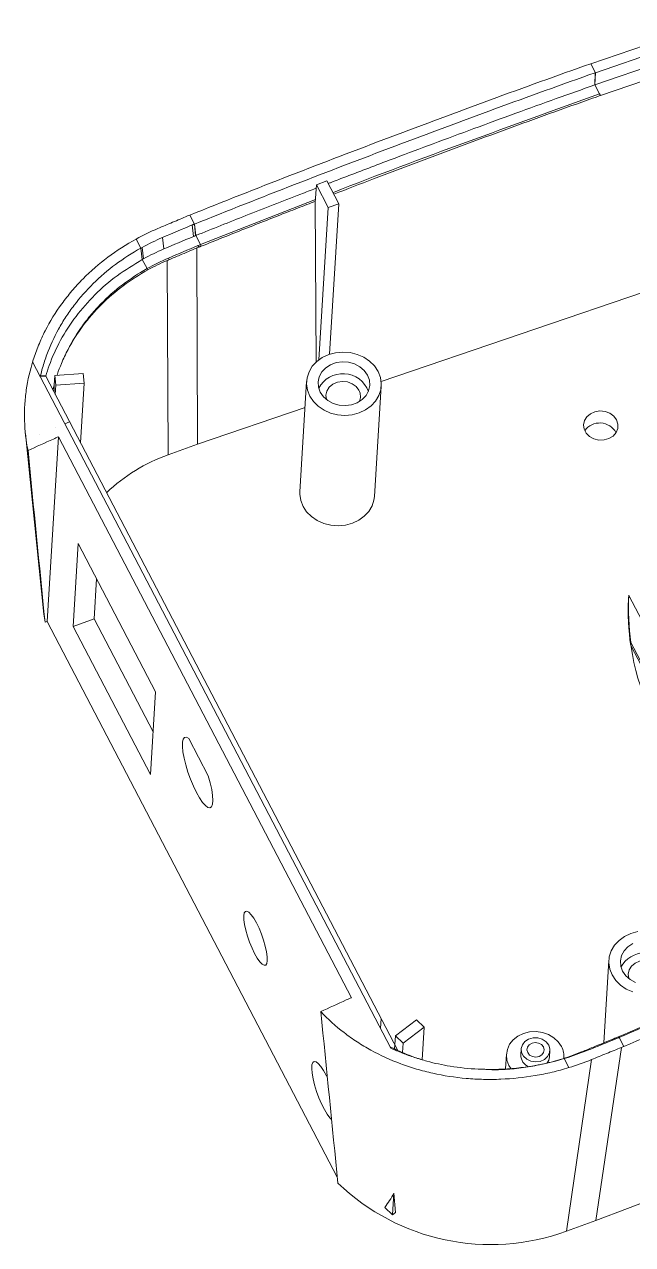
# Model space of a CAD drawing. Header units: inches. Extents: x 1181 to 2938, y 573 to 1158.
# Drawn here: x 1603.4 to 1656.3, y 718.3 to 824.4 of the extents above; entities that cross this region are included whole.
import ezdxf

# ---------------------------------------------------------------- set-up
doc = ezdxf.new("R2010")
doc.units = ezdxf.units.IN

msp = doc.modelspace()

# ---------------------------------------------------------------- linework, layer by layer
at = {"color": 7, "linetype": 'Continuous', "lineweight": 15}
for p, q in [((1662.675, 824.352), (1652.659, 820.938)), ((1653.066, 820.158), (1663.063, 823.566)), ((1653.017, 819.099), (1662.997, 822.501)), ((1653.066, 820.158), (1652.659, 820.938)), ((1663.475, 821.577), (1653.496, 818.175)), ((1653.016, 819.099), (1653.049, 820.152)), ((1653.017, 819.099), (1653.066, 820.158)), ((1653.428, 818.313), (1653.017, 819.099)), ((1653.496, 818.175), (1653.428, 818.313)), ((1628.801, 810.428), (1628.707, 808.892)), ((1628.801, 810.428), (1629.714, 810.758)), ((1629.839, 808.442), (1628.801, 810.428)), ((1629.714, 810.758), (1630.752, 808.771)), ((1628.774, 795.008), (1628.707, 808.892)), ((1629.839, 808.442), (1629.026, 795.218)), ((1630.752, 808.771), (1629.839, 808.442)), ((1630.752, 808.771), (1629.948, 795.694)), ((1618.212, 807.011), (1617.805, 807.791)), ((1618.111, 805.93), (1618.009, 806.93)), ((1618.302, 806.006), (1618.202, 807.007)), ((1618.313, 806.01), (1618.212, 807.011)), ((1613.545, 804.92), (1613.134, 805.706)), ((1615.539, 804.841), (1615.426, 805.837)), ((1618.302, 806.006), (1618.313, 806.01)), ((1618.723, 805.224), (1618.313, 806.01)), ((1613.667, 803.928), (1613.545, 804.92)), ((1613.767, 803.983), (1613.645, 804.975)), ((1618.399, 804.927), (1618.459, 787.878)), ((1618.568, 804.994), (1618.496, 805.133)), ((1618.794, 805.085), (1618.723, 805.224)), ((1614.08, 803.138), (1613.667, 803.928)), ((1615.916, 786.961), (1615.834, 803.841)), ((1616.014, 803.917), (1615.941, 804.052)), ((1634.432, 793.323), (1666.536, 804.266)), ((1614.158, 803.029), (1614.08, 803.138)), ((1635.268, 735.411), (1604.123, 795.022)), ((1605.267, 793.793), (1635.875, 735.209)), ((1606.046, 793.849), (1605.995, 793.022)), ((1605.995, 793.022), (1605.995, 793.022)), ((1608.509, 794.014), (1606.046, 793.849)), ((1606.046, 793.849), (1606.146, 793.005)), ((1606.146, 793.005), (1606.096, 792.206)), ((1606.146, 793.005), (1608.609, 793.171)), ((1608.609, 793.171), (1608.291, 788.005)), ((1608.609, 793.171), (1608.509, 794.014)), ((1627.952, 793.333), (1627.363, 783.747)), ((1633.851, 783.348), (1634.44, 792.934)), ((1618.459, 787.878), (1627.813, 791.067)), ((1606.928, 789.652), (1607.335, 789.835)), ((1603.498, 788.81), (1605.114, 773.127)), ((1606.086, 789.362), (1606.086, 789.361)), ((1606.381, 788.532), (1605.395, 772.49)), ((1631.846, 739.793), (1606.381, 788.532)), ((1618.459, 787.878), (1615.916, 786.961)), ((1608.087, 779.242), (1607.645, 772.052)), ((1614.809, 766.374), (1608.087, 779.242)), ((1609.684, 776.185), (1609.47, 772.71)), ((1655.966, 774.749), (1655.949, 774.483)), ((1666.241, 755.083), (1655.966, 774.749)), ((1605.208, 772.422), (1605.114, 773.127)), ((1605.395, 772.49), (1605.208, 772.422)), ((1630.62, 724.21), (1605.395, 772.49)), ((1609.47, 772.71), (1607.645, 772.052)), ((1607.645, 772.052), (1614.367, 759.185)), ((1609.47, 772.71), (1614.596, 762.9)), ((1656.157, 770.648), (1656.14, 770.381)), ((1656.14, 770.381), (1662.748, 757.734)), ((1656.157, 770.648), (1662.765, 758)), ((1614.367, 759.185), (1614.809, 766.374)), ((1619.404, 759.068), (1617.712, 762.307)), ((1653.095, 720.432), (1751.091, 757.723)), ((1654.232, 743.034), (1653.792, 735.868)), ((1634.43, 737.976), (1634.377, 737.116)), ((1635.675, 736.487), (1637.503, 737.868)), ((1637.503, 737.868), (1638.177, 737.232)), ((1638.177, 737.232), (1636.349, 735.85)), ((1638.177, 737.232), (1638.003, 734.401)), ((1635.675, 736.487), (1635.605, 735.345)), ((1636.349, 735.85), (1635.675, 736.487)), ((1636.349, 735.85), (1636.298, 735.023)), ((1654.935, 736.256), (1654.911, 736.247)), ((1655.543, 735.562), (1655.136, 736.342)), ((1636.298, 735.023), (1636.298, 735.023)), ((1645.331, 734.885), (1645.253, 733.615)), ((1646.611, 735.341), (1646.579, 734.808)), ((1649.074, 734.655), (1649.107, 735.187)), ((1653.095, 720.432), (1655.335, 735.473)), ((1638.419, 734.272), (1638.419, 734.276)), ((1650.318, 734.52), (1650.322, 734.578)), ((1650.749, 733.713), (1650.338, 734.498)), ((1652.731, 734.417), (1650.536, 719.509)), ((1635.547, 722.803), (1635.432, 720.939)), ((1635.672, 721.12), (1635.547, 722.803)), ((1634.758, 721.577), (1634.758, 721.575)), ((1635.432, 720.939), (1634.758, 721.575)), ((1635.672, 721.12), (1635.432, 720.939)), ((1650.536, 719.509), (1653.095, 720.432))]:
    msp.add_line(p, q, dxfattribs=at)
at = {"color": 8, "linetype": 'Continuous', "lineweight": 15}
for p, q in [((1628.722, 809.146), (1618.723, 805.224)), ((1654.528, 736.17), (1654.562, 736.105)), ((1654.751, 736.265), (1654.787, 736.197))]:
    msp.add_line(p, q, dxfattribs=at)
msp.add_line((1605.267, 793.793), (1604.808, 793.793))
at = {"color": 7, "linetype": 'Continuous', "lineweight": 15, "flags": 128}
for points in [[(1653.049, 820.152), (1653.053, 820.154), (1653.057, 820.155), (1653.062, 820.157), (1653.066, 820.158)], [(1618.202, 807.007), (1618.204, 807.008), (1618.207, 807.009), (1618.21, 807.01), (1618.212, 807.011)], [(1634.162, 794.203), (1633.847, 794.677), (1633.43, 795.091), (1632.927, 795.431), (1632.357, 795.682), (1631.743, 795.835), (1631.108, 795.884), (1630.476, 795.828), (1629.872, 795.668), (1629.319, 795.411), (1628.838, 795.066), (1628.447, 794.647), (1628.163, 794.169), (1627.994, 793.652), (1627.949, 793.115), (1628.029, 792.579), (1628.23, 792.064), (1628.545, 791.59), (1628.963, 791.176), (1629.466, 790.836), (1630.035, 790.585), (1630.649, 790.432), (1631.285, 790.383), (1631.916, 790.439), (1632.52, 790.599), (1633.074, 790.856), (1633.555, 791.201), (1633.945, 791.62), (1634.23, 792.098), (1634.398, 792.615), (1634.443, 793.152), (1634.364, 793.688), (1634.162, 794.203)], [(1633.25, 793.874), (1632.971, 794.272), (1632.588, 794.604), (1632.125, 794.851), (1631.608, 794.998), (1631.067, 795.037), (1630.534, 794.965), (1630.039, 794.786), (1629.611, 794.512), (1629.275, 794.157), (1629.051, 793.743), (1628.952, 793.293), (1628.983, 792.835), (1629.143, 792.393), (1629.422, 791.995), (1629.804, 791.663), (1630.267, 791.416), (1630.784, 791.269), (1631.325, 791.23), (1631.859, 791.302), (1632.354, 791.481), (1632.782, 791.755), (1633.117, 792.11), (1633.341, 792.524), (1633.441, 792.974), (1633.409, 793.432), (1633.25, 793.874)], [(1632.5, 792.562), (1632.259, 792.885), (1631.918, 793.135), (1631.506, 793.291), (1631.062, 793.338), (1630.624, 793.272), (1630.23, 793.099), (1629.917, 792.835), (1629.712, 792.502), (1629.632, 792.131), (1629.686, 791.755), (1629.688, 791.747)], [(1654.895, 789.993), (1654.655, 790.316), (1654.313, 790.566), (1653.902, 790.722), (1653.458, 790.769), (1653.019, 790.703), (1652.626, 790.53), (1652.313, 790.266), (1652.107, 789.933), (1652.028, 789.562), (1652.082, 789.186), (1652.264, 788.837), (1652.558, 788.547), (1652.939, 788.342), (1653.371, 788.24), (1653.818, 788.249), (1654.238, 788.37), (1654.596, 788.591), (1654.858, 788.893), (1655.002, 789.248), (1655.015, 789.626), (1654.895, 789.993)], [(1627.363, 783.747), (1627.36, 783.529), (1627.439, 782.993), (1627.641, 782.478), (1627.956, 782.004), (1628.373, 781.59), (1628.876, 781.25), (1629.446, 780.999), (1630.06, 780.846), (1630.695, 780.797), (1631.327, 780.853), (1631.931, 781.013), (1632.484, 781.27), (1632.965, 781.615), (1633.356, 782.034), (1633.641, 782.512), (1633.809, 783.029), (1633.851, 783.348)], [(1617.712, 762.307), (1617.508, 762.417), (1617.344, 762.399), (1617.227, 762.256), (1617.161, 761.992), (1617.151, 761.619), (1617.195, 761.152), (1617.292, 760.61), (1617.439, 760.017), (1617.628, 759.396), (1617.853, 758.773), (1618.104, 758.175), (1618.37, 757.625), (1618.641, 757.148), (1618.904, 756.762), (1619.15, 756.483), (1619.368, 756.324), (1619.549, 756.291), (1619.686, 756.384), (1619.772, 756.601), (1619.805, 756.933), (1619.782, 757.365), (1619.705, 757.879), (1619.578, 758.455), (1619.404, 759.068)], [(1624.53, 743.008), (1624.522, 743.354), (1624.464, 743.779), (1624.359, 744.264), (1624.21, 744.783), (1624.027, 745.312), (1623.818, 745.822), (1623.593, 746.289), (1623.364, 746.69), (1623.143, 747.003), (1622.94, 747.214), (1622.766, 747.312), (1622.629, 747.292), (1622.536, 747.155), (1622.493, 746.907), (1622.5, 746.562), (1622.558, 746.137), (1622.664, 745.652), (1622.812, 745.133), (1622.995, 744.604), (1623.205, 744.094), (1623.429, 743.627), (1623.658, 743.226), (1623.879, 742.913), (1624.082, 742.701), (1624.257, 742.604), (1624.393, 742.624), (1624.486, 742.761), (1624.53, 743.008)], [(1656.315, 740.287), (1655.745, 740.538), (1655.242, 740.877), (1654.825, 741.292), (1654.51, 741.765), (1654.309, 742.28), (1654.229, 742.817), (1654.274, 743.354), (1654.442, 743.871), (1654.727, 744.348), (1655.118, 744.767), (1655.599, 745.112), (1656.152, 745.369), (1656.756, 745.529)], [(1656.547, 741.117), (1656.084, 741.364), (1655.702, 741.696), (1655.423, 742.095), (1655.263, 742.536), (1655.232, 742.995), (1655.331, 743.444), (1655.555, 743.858), (1655.891, 744.213), (1656.318, 744.487)], [(1655.968, 741.449), (1655.966, 741.456), (1655.912, 741.833), (1655.991, 742.204), (1656.197, 742.536), (1656.51, 742.8), (1656.903, 742.973), (1657.342, 743.039), (1657.786, 742.992), (1658.197, 742.836), (1658.538, 742.586), (1658.779, 742.263)], [(1650.108, 735.554), (1649.824, 735.967), (1649.44, 736.318), (1648.975, 736.59), (1648.453, 736.768), (1647.899, 736.845), (1647.341, 736.815), (1646.808, 736.681), (1646.326, 736.449), (1645.919, 736.131), (1645.607, 735.743), (1645.407, 735.304), (1645.329, 734.836), (1645.375, 734.363), (1645.545, 733.909), (1645.725, 733.623)], [(1649, 735.675), (1648.773, 735.969), (1648.447, 736.187), (1648.057, 736.305), (1647.645, 736.31), (1647.257, 736.201), (1646.934, 735.991), (1646.712, 735.702), (1646.613, 735.366), (1646.65, 735.019), (1646.818, 734.698), (1647.098, 734.438), (1647.461, 734.268), (1647.867, 734.206), (1648.272, 734.258), (1648.633, 734.42), (1648.909, 734.673), (1649.072, 734.99), (1649.103, 735.336), (1649, 735.675)], [(1648.544, 735.511), (1648.375, 735.716), (1648.127, 735.852), (1647.839, 735.899), (1647.553, 735.849), (1647.315, 735.71), (1647.159, 735.503), (1647.11, 735.26), (1647.175, 735.017), (1647.344, 734.812), (1647.591, 734.676), (1647.879, 734.629), (1648.165, 734.679), (1648.403, 734.818), (1648.559, 735.025), (1648.608, 735.268), (1648.544, 735.511)], [(1655.136, 736.342), (1655.133, 736.341), (1655.13, 736.339), (1655.128, 736.338), (1655.125, 736.337)], [(1629.769, 732.815), (1629.675, 733.009), (1629.432, 733.455), (1629.193, 733.817), (1628.97, 734.079), (1628.773, 734.227), (1628.611, 734.255), (1628.491, 734.163), (1628.42, 733.953), (1628.401, 733.637), (1628.434, 733.228), (1628.518, 732.745), (1628.649, 732.213), (1628.821, 731.654), (1629.026, 731.096), (1629.254, 730.565), (1629.495, 730.084), (1629.738, 729.678), (1629.97, 729.364), (1630.129, 729.201)]]:
    msp.add_lwpolyline(points, dxfattribs=at)
at = {"color": 7, "linetype": 'Continuous', "lineweight": 15}
for centre, radius, start, end in [((1631.105, 791.65), 2.361, 20.2921, 152.67134), ((1631.536, 792.045), 1.094, 334.45629, 28.22222), ((1653.442, 788.122), 1.603, 28.36968, 144.59377), ((1620.853, 772.957), 14.85, 109.42092, 133.87666), ((1676.064, 773.364), 20.146, 176.81431, 188.51278), ((1676.729, 773.415), 20.807, 177.05816, 207.95042), ((1676.08, 773.63), 20.146, 176.81431, 188.51278), ((1657.396, 741.323), 2.384, 29.85701, 152.20723), ((1647.655, 734.799), 1.076, 179.54106, 248.45582), ((1648.485, 734.688), 1.84, 354.15424, 28.09577), ((1648.126, 734.723), 0.95, 319.42508, 355.89443), ((1643.946, 737.5), 19.159, 226.14841, 290.11693)]:
    msp.add_arc(centre, radius, start, end, dxfattribs=at)
for points, knots in [([(1652.659, 820.938), (1649.749, 819.913), (1646.841, 818.864), (1641.026, 816.733), (1638.12, 815.652), (1632.31, 813.458), (1629.406, 812.347), (1623.602, 810.093), (1620.702, 808.951), (1617.805, 807.791)], [0, 0, 0, 0, 0.25, 0.25, 0.5, 0.5, 0.75, 0.75, 1, 1, 1, 1]), ([(1618.212, 807.011), (1621.109, 808.171), (1624.007, 809.312), (1629.808, 811.565), (1632.71, 812.676), (1638.518, 814.868), (1641.423, 815.95), (1647.235, 818.079), (1650.141, 819.128), (1653.05, 820.153)], [0, 0, 0, 0, 0.25, 0.25, 0.5, 0.5, 0.75, 0.75, 1, 1, 1, 1]), ([(1629.834, 810.529), (1629.918, 810.561), (1630.456, 810.768), (1631.454, 811.151), (1632.835, 811.678), (1634.236, 812.21), (1636.28, 812.984), (1639.035, 814.018), (1642.531, 815.316), (1646.095, 816.621), (1649.602, 817.89), (1651.895, 818.702), (1653.016, 819.099)], [0, 0, 0, 0, 0.0109664, 0.0696705, 0.1293079, 0.1898164, 0.251132, 0.3939977, 0.5464461, 0.7035355, 0.8550247, 1, 1, 1, 1]), ([(1653.496, 818.175), (1653.419, 818.148), (1653.031, 818.012), (1651.405, 817.436), (1648.617, 816.439), (1644.901, 815.087), (1641.186, 813.717), (1637.472, 812.328), (1633.849, 810.959), (1631.464, 810.045), (1630.316, 809.604)], [0, 0, 0, 0, 0.0100149, 0.0500745, 0.2103144, 0.3705541, 0.5307936, 0.6910328, 0.8512718, 1, 1, 1, 1]), ([(1618.313, 806.01), (1619.765, 806.589), (1622.805, 807.8), (1626.286, 809.158), (1628.324, 809.947), (1628.772, 810.12), (1628.783, 810.124)], [0, 0, 0, 0, 0.4164399, 0.8717837, 0.9970091, 1, 1, 1, 1]), ([(1628.713, 808.986), (1628.47, 808.892), (1627.679, 808.587), (1626.259, 808.035), (1624.453, 807.329), (1622.566, 806.586), (1620.68, 805.838), (1619.423, 805.336), (1618.794, 805.085)], [0, 0, 0, 0, 0.0734404, 0.2389477, 0.4292031, 0.6194615, 0.8097291, 1, 1, 1, 1]), ([(1615.01, 806.614), (1615.441, 806.797), (1615.872, 806.979), (1616.302, 807.162), (1616.733, 807.344), (1617.164, 807.526), (1617.595, 807.707)], [0, 0, 0, 0, 0.0014226286, 0.0014226286, 0.0014226286, 0.0028452721, 0.0028452721, 0.0028452721, 0.0028452721]), ([(1618.009, 806.93), (1618.025, 806.937), (1618.041, 806.943), (1618.058, 806.95), (1618.074, 806.956), (1618.09, 806.962), (1618.106, 806.969), (1618.122, 806.975), (1618.138, 806.982), (1618.154, 806.988), (1618.17, 806.994), (1618.186, 807.001), (1618.202, 807.007)], [0, 0, 0, 0, 0.00005258612, 0.00005258612, 0.00005258612, 0.00010517224, 0.00010517224, 0.00010517224, 0.00015752986, 0.00015752986, 0.00015752986, 0.00020988748, 0.00020988748, 0.00020988748, 0.00020988748]), ([(1613.134, 805.706), (1612.265, 805.23), (1611.445, 804.703), (1609.904, 803.549), (1609.182, 802.922), (1608.173, 801.906), (1607.849, 801.553), (1607.236, 800.833), (1606.946, 800.465), (1606.124, 799.336), (1605.641, 798.551), (1605.015, 797.325), (1604.823, 796.908), (1604.472, 796.059), (1604.316, 795.632), (1603.905, 794.343), (1603.704, 793.474), (1603.514, 792.154), (1603.47, 791.712), (1603.418, 790.822), (1603.412, 790.375), (1603.45, 789.048), (1603.551, 788.178), (1603.727, 787.323)], [0, 0, 0, 0, 0.125, 0.125, 0.25, 0.25, 0.3125, 0.3125, 0.375, 0.375, 0.5, 0.5, 0.5625, 0.5625, 0.625, 0.625, 0.75, 0.75, 0.8125, 0.8125, 0.875, 0.875, 1, 1, 1, 1]), ([(1604.795, 793.736), (1604.855, 794), (1604.922, 794.263), (1605.106, 794.912), (1605.231, 795.294), (1605.649, 796.426), (1605.986, 797.16), (1606.578, 798.232), (1606.79, 798.585), (1607.243, 799.279), (1607.485, 799.622), (1608.245, 800.618), (1608.799, 801.245), (1610.001, 802.428), (1610.648, 802.983), (1612.038, 804.019), (1612.774, 804.493), (1613.545, 804.92)], [0.27031108, 0.27031108, 0.27031108, 0.27031108, 0.3125, 0.3125, 0.375, 0.375, 0.5, 0.5, 0.5625, 0.5625, 0.625, 0.625, 0.75, 0.75, 0.875, 0.875, 1, 1, 1, 1]), ([(1616.014, 803.917), (1616.316, 804.046), (1616.619, 804.174), (1616.922, 804.303), (1617.171, 804.408), (1617.42, 804.513), (1617.669, 804.619), (1617.912, 804.721), (1618.156, 804.824), (1618.399, 804.927)], [0, 0, 0, 0, 0.0010000007, 0.0010000007, 0.0010000007, 0.0018224945, 0.0018224945, 0.0018224945, 0.0026263189, 0.0026263189, 0.0026263189, 0.0026263189]), ([(1618.794, 805.085), (1618.775, 805.077), (1618.756, 805.07), (1618.737, 805.062), (1618.718, 805.055), (1618.699, 805.047), (1618.68, 805.039), (1618.642, 805.024), (1618.605, 805.009), (1618.567, 804.994)], [0, 0, 0, 0, 0.0000620388, 0.0000620388, 0.0000620388, 0.0001240776, 0.0001240776, 0.0001240776, 0.00024814298, 0.00024814298, 0.00024814298, 0.00024814298]), ([(1605.267, 793.793), (1605.357, 794.101), (1605.702, 795.164), (1606.507, 796.936), (1607.846, 799.007), (1609.506, 800.891), (1611.435, 802.575), (1612.921, 803.476), (1613.667, 803.928)], [0.28591229, 0.28591229, 0.28591229, 0.28591229, 0.33914996, 0.47074137, 0.60323982, 0.73496836, 0.86688962, 1, 1, 1, 1]), ([(1607.206, 796.104), (1607.568, 796.82), (1607.987, 797.509), (1608.701, 798.502), (1608.953, 798.826), (1609.486, 799.46), (1609.767, 799.77), (1610.643, 800.667), (1611.27, 801.221), (1612.61, 802.244), (1613.323, 802.713), (1614.08, 803.138)], [0.43577754, 0.43577754, 0.43577754, 0.43577754, 0.57683315, 0.57683315, 0.64736096, 0.64736096, 0.71788877, 0.71788877, 0.85894438, 0.85894438, 1, 1, 1, 1]), ([(1614.158, 803.029), (1613.406, 802.617), (1612.688, 802.157), (1611.334, 801.149), (1610.697, 800.601), (1609.522, 799.43), (1608.982, 798.807), (1608.01, 797.498), (1607.579, 796.813), (1607.206, 796.104)], [0, 0, 0, 0, 0.25, 0.25, 0.5, 0.5, 0.75, 0.75, 1, 1, 1, 1]), ([(1607.206, 796.104), (1607.103, 795.905), (1606.899, 795.505), (1606.588, 794.792), (1606.366, 794.245), (1606.261, 793.897), (1606.251, 793.863)], [0, 0, 0, 0, 0.27386577, 0.54820707, 0.95531795, 1, 1, 1, 1]), ([(1606.381, 788.532), (1606.232, 788.465), (1606.084, 788.398), (1605.173, 787.986), (1604.435, 787.65), (1603.727, 787.323)], [0.30850747, 0.30850747, 0.30850747, 0.30850747, 0.32754877, 0.32754877, 0.42645773, 0.42645773, 0.42645773, 0.42645773]), ([(1689.52, 750.349), (1686.659, 749.235), (1683.795, 748.104), (1678.066, 745.814), (1675.2, 744.658), (1669.468, 742.322), (1666.601, 741.143), (1660.868, 738.761), (1658.002, 737.558), (1655.136, 736.342)], [0, 0, 0, 0, 0.25, 0.25, 0.5, 0.5, 0.75, 0.75, 1, 1, 1, 1]), ([(1655.543, 735.562), (1658.411, 736.779), (1661.279, 737.982), (1667.015, 740.365), (1669.882, 741.545), (1675.617, 743.882), (1678.484, 745.04), (1684.216, 747.329), (1687.081, 748.461), (1689.944, 749.575)], [0, 0, 0, 0, 0.25, 0.25, 0.5, 0.5, 0.75, 0.75, 1, 1, 1, 1]), ([(1631.846, 739.793), (1631.697, 739.726), (1631.549, 739.659), (1630.638, 739.247), (1629.9, 738.911), (1629.192, 738.584)], [0.30850747, 0.30850747, 0.30850747, 0.30850747, 0.32754877, 0.32754877, 0.42645773, 0.42645773, 0.42645773, 0.42645773]), ([(1629.192, 738.584), (1629.805, 737.929), (1630.478, 737.32), (1631.578, 736.474), (1631.959, 736.205), (1632.739, 735.697), (1633.139, 735.457), (1634.369, 734.782), (1635.23, 734.389), (1636.582, 733.884), (1637.045, 733.73), (1637.98, 733.454), (1638.452, 733.332), (1639.882, 733.014), (1640.852, 732.864), (1642.333, 732.734), (1642.831, 732.707), (1643.837, 732.684), (1644.34, 732.689), (1645.841, 732.751), (1646.834, 732.855), (1648.312, 733.106), (1648.802, 733.205), (1649.78, 733.435), (1650.269, 733.567), (1650.749, 733.713)], [0, 0, 0, 0, 0.125, 0.125, 0.1875, 0.1875, 0.25, 0.25, 0.375, 0.375, 0.4375, 0.4375, 0.5, 0.5, 0.625, 0.625, 0.6875, 0.6875, 0.75, 0.75, 0.875, 0.875, 0.9375, 0.9375, 1, 1, 1, 1]), ([(1654.36, 736.099), (1654.06, 735.977), (1653.761, 735.856), (1653.462, 735.735), (1653.211, 735.633), (1652.96, 735.531), (1652.709, 735.429), (1652.458, 735.327), (1652.208, 735.225), (1651.957, 735.123)], [0.0000186723, 0.0000186723, 0.0000186723, 0.0000186723, 0.0010000006, 0.0010000006, 0.0010000006, 0.0018224945, 0.0018224945, 0.0018224945, 0.0026449913, 0.0026449913, 0.0026449913, 0.0026449913]), ([(1654.751, 736.265), (1654.731, 736.256), (1654.712, 736.248), (1654.692, 736.24), (1654.673, 736.231), (1654.653, 736.223), (1654.634, 736.215), (1654.599, 736.2), (1654.563, 736.185), (1654.528, 736.17)], [0, 0, 0, 0, 0.00006449239, 0.00006449239, 0.00006449239, 0.00012898479, 0.00012898479, 0.00012898479, 0.00024568544, 0.00024568544, 0.00024568544, 0.00024568544]), ([(1655.125, 736.337), (1655.109, 736.33), (1655.093, 736.324), (1655.077, 736.317), (1655.061, 736.31), (1655.045, 736.303), (1655.029, 736.297), (1654.998, 736.283), (1654.966, 736.27), (1654.935, 736.256)], [0, 0, 0, 0, 0.00005272285, 0.00005272285, 0.00005272285, 0.0001054457, 0.0001054457, 0.0001054457, 0.00020988748, 0.00020988748, 0.00020988748, 0.00020988748]), ([(1638.419, 734.276), (1638.055, 734.373), (1637.693, 734.481), (1636.983, 734.714), (1636.635, 734.839), (1635.944, 735.111), (1635.603, 735.256), (1635.268, 735.411)], [0, 0, 0, 0, 0.125, 0.125, 0.25, 0.25, 0.37683635, 0.37683635, 0.37683635, 0.37683635]), ([(1636.298, 735.023), (1636.551, 734.92), (1637.009, 734.732), (1637.673, 734.499), (1638.085, 734.374), (1638.281, 734.315)], [0, 0, 0, 0, 0.390749, 0.7103558, 1, 1, 1, 1]), ([(1655.335, 735.473), (1654.901, 735.298), (1654.467, 735.122), (1654.033, 734.946), (1653.599, 734.77), (1653.165, 734.594), (1652.731, 734.417)], [0, 0, 0, 0, 0.0014226288, 0.0014226288, 0.0014226288, 0.0028452724, 0.0028452724, 0.0028452724, 0.0028452724]), ([(1644.047, 733.527), (1644.435, 733.531), (1645.354, 733.541), (1646.815, 733.701), (1648.423, 733.978), (1649.476, 734.273), (1650.004, 734.421)], [0, 0, 0, 0, 0.1928749, 0.456649, 0.7271532, 1, 1, 1, 1]), ([(1650.338, 734.498), (1649.349, 734.203), (1648.349, 733.979), (1646.328, 733.668), (1645.307, 733.581), (1644.275, 733.566)], [0, 0, 0, 0, 0.5, 0.5, 1, 1, 1, 1]), ([(1644.275, 733.566), (1644.136, 733.564), (1643.859, 733.562), (1643.443, 733.567), (1643.167, 733.577), (1643.028, 733.581)], [0, 0, 0, 0, 0.3334516, 0.6667299, 1, 1, 1, 1])]:
    msp.add_open_spline(points, degree=3, knots=knots, dxfattribs=at)
at = {"color": 8, "linetype": 'Continuous', "lineweight": 15}
msp.add_open_spline([(1653.427, 818.313), (1649.568, 816.926), (1641.846, 814.15), (1634.117, 811.262), (1630.255, 809.747), (1630.244, 809.743)], degree=3, knots=[0, 0, 0, 0, 0.4991034, 0.9986278, 1, 1, 1, 1], dxfattribs=at)
at = {"color": 7, "linetype": 'Continuous', "lineweight": 15}
for points in [[(1615.426, 805.837), (1616.279, 806.2), (1617.14, 806.564), (1618.009, 806.93)], [(1617.805, 807.791), (1617.735, 807.763), (1617.665, 807.735), (1617.595, 807.707)], [(1615.01, 806.614), (1614.368, 806.341), (1613.741, 806.037), (1613.134, 805.706)], [(1613.645, 804.975), (1614.221, 805.29), (1614.816, 805.578), (1615.426, 805.837)], [(1618.111, 805.93), (1617.245, 805.565), (1616.387, 805.202), (1615.539, 804.841)], [(1618.302, 806.006), (1618.238, 805.981), (1618.174, 805.955), (1618.111, 805.93)], [(1613.545, 804.92), (1613.578, 804.939), (1613.611, 804.957), (1613.645, 804.975)], [(1615.539, 804.841), (1614.932, 804.583), (1614.341, 804.297), (1613.767, 803.983)], [(1615.941, 804.052), (1616.784, 804.411), (1617.637, 804.771), (1618.496, 805.133)], [(1618.57, 804.995), (1618.513, 804.972), (1618.456, 804.949), (1618.399, 804.927)], [(1618.496, 805.133), (1618.572, 805.164), (1618.648, 805.194), (1618.723, 805.224)], [(1613.767, 803.983), (1613.734, 803.965), (1613.7, 803.947), (1613.667, 803.928)], [(1614.08, 803.138), (1614.68, 803.475), (1615.302, 803.78), (1615.941, 804.052)], [(1615.834, 803.841), (1615.26, 803.597), (1614.701, 803.326), (1614.158, 803.029)], [(1615.834, 803.841), (1615.894, 803.866), (1615.954, 803.892), (1616.014, 803.917)], [(1605.995, 793.022), (1605.96, 792.881), (1605.924, 792.741), (1605.891, 792.6)], [(1605.995, 793.022), (1605.994, 792.818), (1605.992, 792.614), (1605.99, 792.409)], [(1604.722, 788.745), (1604.722, 788.745), (1604.722, 788.745), (1604.722, 788.745)], [(1605.208, 772.422), (1604.709, 777.387), (1604.216, 782.354), (1603.727, 787.323)], [(1665.463, 740.75), (1661.892, 739.274), (1658.322, 737.78), (1654.751, 736.265)], [(1630.672, 723.683), (1630.174, 728.648), (1629.681, 733.615), (1629.192, 738.584)], [(1654.911, 736.247), (1654.044, 735.896), (1653.183, 735.547), (1652.332, 735.2)], [(1654.528, 736.17), (1654.472, 736.146), (1654.416, 736.122), (1654.36, 736.099)], [(1635.204, 735.533), (1635.56, 735.352), (1635.925, 735.182), (1636.298, 735.023)], [(1650.004, 734.421), (1650.606, 734.604), (1651.198, 734.814), (1651.776, 735.049)], [(1652.332, 735.2), (1651.717, 734.949), (1651.089, 734.727), (1650.45, 734.532)], [(1651.957, 735.123), (1651.896, 735.098), (1651.836, 735.074), (1651.776, 735.049)], [(1655.543, 735.562), (1655.474, 735.532), (1655.404, 735.503), (1655.335, 735.473)], [(1638.419, 734.272), (1639.085, 734.095), (1639.76, 733.951), (1640.444, 733.84)], [(1640.444, 733.84), (1641.242, 733.711), (1642.051, 733.626), (1642.874, 733.587)], [(1650.45, 734.532), (1650.412, 734.521), (1650.375, 734.51), (1650.338, 734.498)], [(1650.749, 733.713), (1651.423, 733.918), (1652.084, 734.153), (1652.731, 734.417)], [(1643.028, 733.581), (1642.977, 733.584), (1642.926, 733.586), (1642.874, 733.588)], [(1635.547, 722.803), (1635.3, 722.375), (1635.04, 721.963), (1634.758, 721.577)]]:
    msp.add_open_spline(points, degree=3, dxfattribs=at)

doc.saveas('drawing.dxf')
